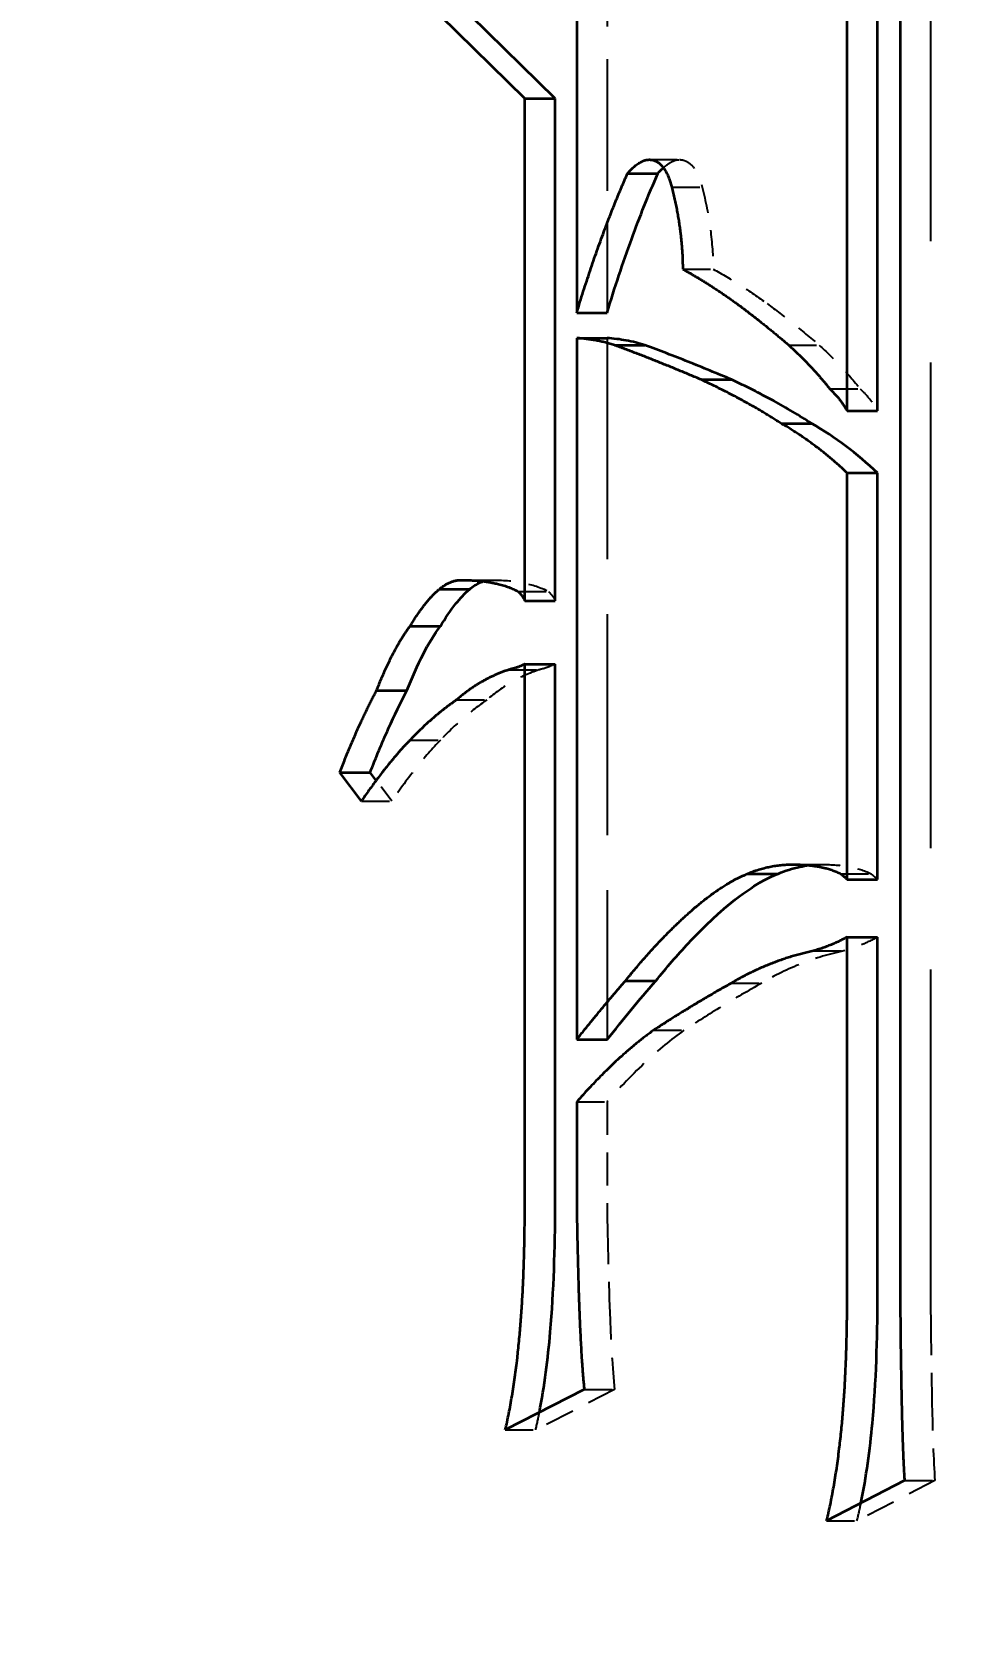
# Model space of a CAD drawing. Header units: millimetres. Extents: x 200 to 5740, y 200 to 4000.
# Drawn here: x 2720.31 to 2725.5, y 3605.1 to 3614.05 of the extents above; entities that cross this region are included whole.
import ezdxf

# ---------------------------------------------------------------- set-up
doc = ezdxf.new("R2010")
doc.units = ezdxf.units.MM
doc.header["$LTSCALE"] = 20
doc.linetypes.add('DASHED', pattern=[0.2067, 0.1654, -0.0413])
for name, color, linetype, lineweight in [('可見 (ISO)', 7, 'Continuous', 35), ('標註 (ISO)', 7, 'Continuous', 18), ('隱藏 (ISO)', 7, 'DASHED', 25)]:
    doc.layers.add(name, color=color, linetype=linetype, lineweight=lineweight)
doc.styles.add('註記文字 (JIS)', font='kaiu.ttf')
doc.dimstyles.new('預設 (JIS)', dxfattribs={"dimscale": 20, "dimtxt": 3, "dimasz": 3, "dimexe": 2, "dimexo": 1, "dimgap": 0.8, "dimtad": 1, "dimrnd": 1e-08, "dimdsep": 46, "dimtxsty": '註記文字 (JIS)', "dimblk": 'Filled-1', "dimcen": 0.09, "dimdle": 10, "dimclrd": 256, "dimclre": 256, "dimclrt": 256, "dimadec": 0, "dimazin": 2, "dimtfac": 0.833333, "dimtmove": 0, "dimatfit": 3, "dimfxl": 0, "dimtolj": 1, "dimtzin": 0, "dimlwd": -1, "dimlwe": -1, "dimarcsym": 0})

# ---------------------------------------------------------------- blocks, each defined once
blk = doc.blocks.new('Filled-1')
at = {"color": 0}
for p, q in [((0, 0), (-1, 0.16667)), ((-1, 0.16667), (-1, -0.16667)), ((-1, 0), (0, 0)), ((-1, -0.16667), (0, 0))]:
    blk.add_line(p, q, dxfattribs=at)
at = {"color": 0, "flags": 128}
blk.add_lwpolyline([(-1, -0.16667), (0, 0)], dxfattribs=at)
at = {"color": 0}
blk.add_solid([(-1, -0.16667), (0, 0), (-1, 0.16667), (-1, -0.16667)], dxfattribs=at)
blk = doc.blocks.new('*D59')
at = {"layer": 'Defpoints', "color": 0}
for p in [(2625.3563, 3688.2405), (2635.3563, 3688.2405), (2606.1371, 3668.2405)]:
    blk.add_point(p, dxfattribs=at)
at = {"layer": '標註 (ISO)'}
for p, q in [((2800.9475, 3830.133), (2635.3563, 3830.133)), ((2635.3563, 3830.133), (2635.3563, 3808.2405)), ((2635.3563, 3748.2405), (2635.3563, 3808.2405)), ((2635.3563, 3668.2405), (2635.3563, 3688.2405)), ((2626.1371, 3668.2405), (2675.3563, 3668.2405)), ((2635.3563, 3608.2405), (2635.3563, 3548.2405))]:
    blk.add_line(p, q, dxfattribs=at)
at = {"layer": '標註 (ISO)', "xscale": 60, "yscale": 60, "zscale": 60}
for p, rotation in [((2635.3563, 3688.2405), 270), ((2635.3563, 3668.2405), 90)]:
    blk.add_blockref('Filled-1', p, dxfattribs=dict(at, rotation=rotation))
at = {"layer": '標註 (ISO)', "insert": (2711.3563, 3910.1109), "char_height": 60, "attachment_point": 1, "style": '註記文字 (JIS)'}
blk.add_mtext('\\A1;20', dxfattribs=at)

msp = doc.modelspace()

# ---------------------------------------------------------------- linework, layer by layer
at = {"layer": '可見 (ISO)'}
for p, q in [((2725.2021, 3615.6076), (2725.2021, 3606.9269)), ((2723.3806, 3614.8232), (2723.3806, 3612.4699)), ((2724.9036, 3611.9188), (2724.9036, 3614.3953)), ((2725.0746, 3611.9188), (2725.0746, 3614.3953)), ((2723.0882, 3613.6757), (2722.613, 3614.1425)), ((2723.2592, 3613.6757), (2722.784, 3614.1425)), ((2723.0882, 3610.8491), (2723.0882, 3613.6757)), ((2723.0882, 3613.6757), (2723.2592, 3613.6757)), ((2723.2592, 3610.8491), (2723.2592, 3613.6757)), ((2723.6669, 3613.2543), (2723.838, 3613.2543)), ((2723.3806, 3612.4699), (2723.5516, 3612.4699)), ((2723.3806, 3612.3272), (2723.3806, 3608.3791)), ((2723.3806, 3612.3272), (2723.5516, 3612.3272)), ((2723.5938, 3612.2884), (2723.7648, 3612.2884)), ((2724.0812, 3612.0939), (2724.2522, 3612.0939)), ((2724.9036, 3611.9188), (2725.0746, 3611.9188)), ((2724.532, 3611.8475), (2724.703, 3611.8475)), ((2724.9036, 3611.5687), (2725.0746, 3611.5687)), ((2724.9036, 3609.2802), (2724.9036, 3611.5687)), ((2725.0746, 3609.2802), (2725.0746, 3611.5687)), ((2722.6069, 3610.914), (2722.7779, 3610.914)), ((2723.0882, 3610.8491), (2723.2592, 3610.8491)), ((2722.4424, 3610.7065), (2722.6135, 3610.7065)), ((2723.0882, 3610.4926), (2723.2592, 3610.4926)), ((2723.0882, 3607.4391), (2723.0882, 3610.4926)), ((2723.2592, 3607.4391), (2723.2592, 3610.4926)), ((2722.2536, 3610.3435), (2722.4246, 3610.3435)), ((2722.0465, 3609.8832), (2722.2175, 3609.8832)), ((2722.1683, 3609.7211), (2722.0465, 3609.8832)), ((2722.2515, 3609.8379), (2722.2175, 3609.8832)), ((2724.3432, 3609.3127), (2724.5142, 3609.3127)), ((2724.9036, 3609.2802), (2725.0746, 3609.2802)), ((2724.9036, 3608.9561), (2725.0746, 3608.9561)), ((2724.9036, 3606.9269), (2724.9036, 3608.9561)), ((2725.0746, 3606.9269), (2725.0746, 3608.9561)), ((2723.6548, 3608.7097), (2723.8258, 3608.7097)), ((2723.3806, 3608.3791), (2723.5516, 3608.3791)), ((2723.3806, 3608.029), (2723.3806, 3607.4391)), ((2723.4233, 3606.4083), (2722.9785, 3606.1814)), ((2725.2265, 3605.8961), (2724.7879, 3605.6692))]:
    msp.add_line(p, q, dxfattribs=at)
for points, degree in [([(2723.6669, 3613.2543), (2723.734, 3613.3321), (2723.7888, 3613.3321)], 2), ([(2723.7888, 3613.3321), (2723.8741, 3613.3321), (2723.9167, 3613.1765)], 2), ([(2723.838, 3613.2543), (2723.8475, 3613.2654), (2723.8578, 3613.2764), (2723.8687, 3613.2865)], 3), ([(2723.3806, 3612.4699), (2723.5146, 3612.9107), (2723.6669, 3613.2543)], 2), ([(2723.9167, 3613.1765), (2723.9776, 3612.9302), (2723.9776, 3612.7162)], 2), ([(2723.9776, 3612.7162), (2724.1299, 3612.6319), (2724.2822, 3612.5217)], 2), ([(2724.2822, 3612.5217), (2724.4224, 3612.418), (2724.5747, 3612.2884)], 2), ([(2723.5938, 3612.2884), (2723.4903, 3612.3208), (2723.3806, 3612.3272)], 2), ([(2724.0812, 3612.0939), (2723.8375, 3612.1976), (2723.5938, 3612.2884)], 2), ([(2724.5747, 3612.2884), (2724.7026, 3612.1717), (2724.8061, 3612.042)], 2), ([(2724.532, 3611.8475), (2724.331, 3611.9772), (2724.0812, 3612.0939)], 2), ([(2724.8061, 3612.042), (2724.8671, 3611.9837), (2724.9036, 3611.9188)], 2), ([(2724.9036, 3611.5687), (2724.733, 3611.7308), (2724.532, 3611.8475)], 2), ([(2722.6069, 3610.914), (2722.6679, 3610.9658), (2722.7288, 3610.9658)], 2), ([(2722.7288, 3610.9658), (2722.9298, 3610.9658), (2723.0516, 3610.901)], 2), ([(2722.4424, 3610.7065), (2722.5338, 3610.8556), (2722.6069, 3610.914)], 2), ([(2723.0516, 3610.901), (2723.0821, 3610.8686), (2723.0882, 3610.8491)], 2), ([(2722.2536, 3610.3435), (2722.345, 3610.5768), (2722.4424, 3610.7065)], 2), ([(2722.9968, 3610.4602), (2722.8384, 3610.4083), (2722.7044, 3610.2916)], 2), ([(2723.0882, 3610.4926), (2723.0516, 3610.4731), (2722.9968, 3610.4602)], 2), ([(2722.0465, 3609.8832), (2722.15, 3610.149), (2722.2536, 3610.3435)], 2), ([(2722.7044, 3610.2916), (2722.5643, 3610.1943), (2722.4424, 3610.0647)], 2), ([(2722.4424, 3610.0647), (2722.3145, 3609.935), (2722.1683, 3609.7211)], 2), ([(2724.3432, 3609.3127), (2724.465, 3609.3645), (2724.5929, 3609.3645)], 2), ([(2724.5929, 3609.3645), (2724.7635, 3609.3645), (2724.8671, 3609.3127)], 2), ([(2724.0203, 3609.0987), (2724.1969, 3609.2543), (2724.3432, 3609.3127)], 2), ([(2724.8671, 3609.3127), (2724.8975, 3609.2867), (2724.9036, 3609.2802)], 2), ([(2723.6548, 3608.7097), (2723.8436, 3608.9431), (2724.0203, 3609.0987)], 2), ([(2724.9036, 3608.9561), (2724.8244, 3608.9107), (2724.7148, 3608.8783)], 2), ([(2724.7148, 3608.8783), (2724.4711, 3608.8264), (2724.2518, 3608.6968)], 2), ([(2723.3806, 3608.3791), (2723.5146, 3608.5477), (2723.6548, 3608.7097)], 2), ([(2724.2518, 3608.6968), (2724.0203, 3608.5671), (2723.8131, 3608.431)], 2), ([(2723.8131, 3608.431), (2723.6121, 3608.2884), (2723.3806, 3608.029)], 2), ([(2722.9785, 3606.1814), (2723.0882, 3606.6546), (2723.0882, 3607.4391)], 2), ([(2723.3806, 3607.4391), (2723.3928, 3606.6806), (2723.4233, 3606.4083)], 2), ([(2724.7879, 3605.6692), (2724.9036, 3606.1425), (2724.9036, 3606.9269)], 2), ([(2725.2021, 3606.9269), (2725.2082, 3606.1619), (2725.2265, 3605.8961)], 2)]:
    msp.add_open_spline(points, degree=degree, dxfattribs=at)
for points, knots in [([(2723.5516, 3612.4699), (2723.5941, 3612.6097), (2723.6402, 3612.7494), (2723.7355, 3613.0104), (2723.7846, 3613.134), (2723.838, 3613.2543)], [-0.08398732, -0.08398732, -0.08398732, -0.08398732, -0.03990458, -0.03990458, 0, 0, 0, 0]), ([(2723.7648, 3612.2884), (2723.7303, 3612.2992), (2723.6953, 3612.3078), (2723.624, 3612.3208), (2723.5879, 3612.3251), (2723.5516, 3612.3272)], [-0.02309747, -0.02309747, -0.02309747, -0.02309747, -0.0115982, -0.0115982, 0, 0, 0, 0]), ([(2724.2522, 3612.0939), (2724.1713, 3612.1283), (2724.0901, 3612.1618), (2723.9276, 3612.2266), (2723.8464, 3612.258), (2723.7648, 3612.2884)], [-0.05539611, -0.05539611, -0.05539611, -0.05539611, -0.0275843, -0.0275843, 0, 0, 0, 0]), ([(2724.703, 3611.8475), (2724.6335, 3611.8923), (2724.5621, 3611.9344), (2724.4119, 3612.0165), (2724.3324, 3612.0564), (2724.2522, 3612.0939)], [-0.05389193, -0.05389193, -0.05389193, -0.05389193, -0.02794866, -0.02794866, 0, 0, 0, 0]), ([(2725.0746, 3611.5687), (2725.0179, 3611.6226), (2724.9586, 3611.6729), (2724.8343, 3611.7661), (2724.7698, 3611.8088), (2724.703, 3611.8475)], [-0.04854357, -0.04854357, -0.04854357, -0.04854357, -0.02428034, -0.02428034, 0, 0, 0, 0]), ([(2722.7779, 3610.914), (2722.7969, 3610.9301), (2722.8178, 3610.9442), (2722.845, 3610.9554), (2722.8496, 3610.9571), (2722.8543, 3610.9586)], [-0.014289078, -0.014289078, -0.014289078, -0.014289078, -0.006532202, -0.006532202, -0.004970679, -0.004970679, -0.004970679, -0.004970679]), ([(2722.6135, 3610.7065), (2722.6397, 3610.7493), (2722.6693, 3610.7938), (2722.7229, 3610.8615), (2722.7497, 3610.8914), (2722.7779, 3610.914)], [-0.02665011, -0.02665011, -0.02665011, -0.02665011, -0.01126123, -0.01126123, 0, 0, 0, 0]), ([(2722.4246, 3610.3435), (2722.452, 3610.4134), (2722.483, 3610.4846), (2722.5454, 3610.6045), (2722.5775, 3610.6586), (2722.6135, 3610.7065)], [-0.04115747, -0.04115747, -0.04115747, -0.04115747, -0.01839419, -0.01839419, 0, 0, 0, 0]), ([(2722.2175, 3609.8832), (2722.2499, 3609.9664), (2722.2845, 3610.0499), (2722.3532, 3610.2027), (2722.3878, 3610.2744), (2722.4246, 3610.3435)], [-0.05083751, -0.05083751, -0.05083751, -0.05083751, -0.02380684, -0.02380684, 0, 0, 0, 0]), ([(2724.5142, 3609.3127), (2724.5541, 3609.3297), (2724.5953, 3609.3428), (2724.6544, 3609.3551), (2724.6714, 3609.3579), (2724.6884, 3609.3599)], [-0.02732606, -0.02732606, -0.02732606, -0.02732606, -0.01357738, -0.01357738, -0.0080809, -0.0080809, -0.0080809, -0.0080809]), ([(2724.1913, 3609.0987), (2724.2445, 3609.1456), (2724.3016, 3609.1911), (2724.4087, 3609.2621), (2724.4608, 3609.2914), (2724.5142, 3609.3127)], [-0.04030547, -0.04030547, -0.04030547, -0.04030547, -0.01820883, -0.01820883, 0, 0, 0, 0]), ([(2723.8258, 3608.7097), (2723.8851, 3608.7831), (2723.9473, 3608.8552), (2724.0688, 3608.9846), (2724.1289, 3609.0438), (2724.1913, 3609.0987)], [-0.05488127, -0.05488127, -0.05488127, -0.05488127, -0.02583987, -0.02583987, 0, 0, 0, 0]), ([(2723.5516, 3608.3791), (2723.5963, 3608.4353), (2723.6414, 3608.4909), (2723.7328, 3608.6011), (2723.779, 3608.6557), (2723.8258, 3608.7097)], [-0.04409854, -0.04409854, -0.04409854, -0.04409854, -0.02203498, -0.02203498, 0, 0, 0, 0]), ([(2723.1704, 3606.2793), (2723.1995, 3606.4281), (2723.2188, 3606.5838), (2723.252, 3606.9641), (2723.2592, 3607.2067), (2723.2592, 3607.4391)], [-0.1144773, -0.1144773, -0.1144773, -0.1144773, -0.0697232, -0.0697232, 0, 0, 0, 0]), ([(2724.9814, 3605.7693), (2725.0118, 3605.9174), (2725.0321, 3606.0721), (2725.067, 3606.4519), (2725.0746, 3606.6944), (2725.0746, 3606.9269)], [-0.114365, -0.114365, -0.114365, -0.114365, -0.0697432, -0.0697432, 0, 0, 0, 0])]:
    msp.add_open_spline(points, degree=3, knots=knots, dxfattribs=at)
at = {"layer": '隱藏 (ISO)', "ltscale": 0.826606}
msp.add_line((2725.3731, 3615.6076), (2725.3731, 3606.9269), dxfattribs=at)
at = {"layer": '隱藏 (ISO)', "ltscale": 0.224018}
msp.add_line((2723.5516, 3614.8232), (2723.5516, 3612.4699), dxfattribs=at)
at = {"layer": '隱藏 (ISO)', "ltscale": 0.047517}
for p, q in [((2723.7888, 3613.3321), (2723.9598, 3613.3321)), ((2723.9167, 3613.1765), (2724.0877, 3613.1765)), ((2723.9776, 3612.7162), (2724.1486, 3612.7162)), ((2724.5747, 3612.2884), (2724.7457, 3612.2884)), ((2724.8061, 3612.042), (2724.9772, 3612.042)), ((2722.7288, 3610.9658), (2722.8998, 3610.9658)), ((2723.0516, 3610.901), (2723.2227, 3610.901)), ((2722.9968, 3610.4602), (2723.1678, 3610.4602)), ((2722.7044, 3610.2916), (2722.8754, 3610.2916)), ((2722.4424, 3610.0647), (2722.6135, 3610.0647)), ((2722.1683, 3609.7211), (2722.3393, 3609.7211)), ((2724.5929, 3609.3645), (2724.7639, 3609.3645)), ((2724.8671, 3609.3127), (2725.0381, 3609.3127)), ((2724.7148, 3608.8783), (2724.8858, 3608.8783)), ((2724.2518, 3608.6968), (2724.4228, 3608.6968)), ((2723.8131, 3608.431), (2723.9842, 3608.431)), ((2723.3806, 3608.029), (2723.5516, 3608.029)), ((2723.4233, 3606.4083), (2723.5943, 3606.4083)), ((2722.9785, 3606.1814), (2723.1496, 3606.1814)), ((2725.2265, 3605.8961), (2725.3975, 3605.8961)), ((2724.7879, 3605.6692), (2724.9589, 3605.6692))]:
    msp.add_line(p, q, dxfattribs=at)
at = {"layer": '隱藏 (ISO)', "ltscale": 0.3759}
msp.add_line((2723.5516, 3612.3272), (2723.5516, 3608.3791), dxfattribs=at)
at = {"layer": '隱藏 (ISO)', "ltscale": 0.014152}
msp.add_line((2722.3393, 3609.7211), (2722.2515, 3609.8379), dxfattribs=at)
at = {"layer": '隱藏 (ISO)', "ltscale": 0.056084}
msp.add_line((2723.5516, 3608.029), (2723.5516, 3607.4391), dxfattribs=at)
at = {"layer": '隱藏 (ISO)', "ltscale": 0.049883}
msp.add_line((2723.5943, 3606.4083), (2723.1496, 3606.1814), dxfattribs=at)
at = {"layer": '隱藏 (ISO)', "ltscale": 0.049327}
msp.add_line((2725.3975, 3605.8961), (2724.9589, 3605.6692), dxfattribs=at)
at = {"layer": '隱藏 (ISO)', "ltscale": 0.010326}
msp.add_open_spline([(2723.8687, 3613.2865), (2723.8736, 3613.2911), (2723.8787, 3613.2955), (2723.8969, 3613.3101), (2723.9114, 3613.3195), (2723.9374, 3613.3296), (2723.9485, 3613.3321), (2723.9598, 3613.3321)], degree=3, knots=[-0.01089915, -0.01089915, -0.01089915, -0.01089915, -0.0088306, -0.0088306, -0.00361864, -0.00361864, 0, 0, 0, 0], dxfattribs=at)
at = {"layer": '隱藏 (ISO)', "ltscale": 0.02105}
msp.add_open_spline([(2723.9598, 3613.3321), (2723.9677, 3613.3321), (2723.9755, 3613.3311), (2723.9907, 3613.3269), (2723.9979, 3613.3237), (2724.0186, 3613.3112), (2724.0303, 3613.2993), (2724.0605, 3613.258), (2724.0759, 3613.2195), (2724.0877, 3613.1765)], degree=3, knots=[-0.02620465, -0.02620465, -0.02620465, -0.02620465, -0.02301831, -0.02301831, -0.01985308, -0.01985308, -0.01342959, -0.01342959, 0, 0, 0, 0], dxfattribs=at)
at = {"layer": '隱藏 (ISO)', "ltscale": 0.04429}
msp.add_open_spline([(2724.0877, 3613.1765), (2724.1071, 3613.0982), (2724.1228, 3613.0185), (2724.1431, 3612.8648), (2724.1486, 3612.7905), (2724.1486, 3612.7162)], degree=3, knots=[-0.04656609, -0.04656609, -0.04656609, -0.04656609, -0.02227034, -0.02227034, 0, 0, 0, 0], dxfattribs=at)
at = {"layer": '隱藏 (ISO)', "ltscale": 0.035921}
msp.add_open_spline([(2724.1486, 3612.7162), (2724.2003, 3612.6877), (2724.251, 3612.6573), (2724.3526, 3612.5925), (2724.4034, 3612.5578), (2724.4532, 3612.5217)], degree=3, knots=[-0.03781982, -0.03781982, -0.03781982, -0.03781982, -0.01924232, -0.01924232, 0, 0, 0, 0], dxfattribs=at)
at = {"layer": '隱藏 (ISO)', "ltscale": 0.036951}
msp.add_open_spline([(2724.4532, 3612.5217), (2724.5015, 3612.486), (2724.5494, 3612.4491), (2724.6467, 3612.3714), (2724.6966, 3612.3302), (2724.7457, 3612.2884)], degree=3, knots=[-0.03885357, -0.03885357, -0.03885357, -0.03885357, -0.02007542, -0.02007542, 0, 0, 0, 0], dxfattribs=at)
at = {"layer": '隱藏 (ISO)', "ltscale": 0.033114}
msp.add_open_spline([(2724.7457, 3612.2884), (2724.7877, 3612.25), (2724.8284, 3612.2101), (2724.9056, 3612.1278), (2724.9422, 3612.0857), (2724.9772, 3612.042)], degree=3, knots=[-0.03488634, -0.03488634, -0.03488634, -0.03488634, -0.0172155, -0.0172155, 0, 0, 0, 0], dxfattribs=at)
at = {"layer": '隱藏 (ISO)', "ltscale": 0.015293}
msp.add_open_spline([(2724.9772, 3612.042), (2724.9966, 3612.0233), (2725.0151, 3612.0034), (2725.0477, 3611.9622), (2725.0621, 3611.9411), (2725.0746, 3611.9188)], degree=3, knots=[-0.01616684, -0.01616684, -0.01616684, -0.01616684, -0.00779644, -0.00779644, 0, 0, 0, 0], dxfattribs=at)
at = {"layer": '隱藏 (ISO)', "ltscale": 0.00458}
msp.add_open_spline([(2722.8543, 3610.9586), (2722.869, 3610.9633), (2722.8842, 3610.9658), (2722.8998, 3610.9658)], degree=3, dxfattribs=at)
at = {"layer": '隱藏 (ISO)', "ltscale": 0.03349}
msp.add_open_spline([(2722.8998, 3610.9658), (2722.9599, 3610.9658), (2723.0219, 3610.9615), (2723.1297, 3610.9398), (2723.1783, 3610.9246), (2723.2227, 3610.901)], degree=3, knots=[-0.03502585, -0.03502585, -0.03502585, -0.03502585, -0.01581808, -0.01581808, 0, 0, 0, 0], dxfattribs=at)
at = {"layer": '隱藏 (ISO)', "ltscale": 0.006119}
msp.add_open_spline([(2723.2227, 3610.901), (2723.2322, 3610.8908), (2723.2431, 3610.8782), (2723.2543, 3610.8607), (2723.2574, 3610.8548), (2723.2592, 3610.8491)], degree=3, knots=[-0.005651012, -0.005651012, -0.005651012, -0.005651012, -0.001788821, -0.001788821, 0, 0, 0, 0], dxfattribs=at)
at = {"layer": '隱藏 (ISO)', "ltscale": 0.033818}
msp.add_open_spline([(2723.1678, 3610.4602), (2723.1149, 3610.4428), (2723.0642, 3610.4201), (2722.9658, 3610.3634), (2722.9192, 3610.3297), (2722.8754, 3610.2916)], degree=3, knots=[-0.03571741, -0.03571741, -0.03571741, -0.03571741, -0.01805223, -0.01805223, 0, 0, 0, 0], dxfattribs=at)
at = {"layer": '隱藏 (ISO)', "ltscale": 0.009686}
msp.add_open_spline([(2723.2592, 3610.4926), (2723.246, 3610.4856), (2723.232, 3610.4797), (2723.2017, 3610.4689), (2723.1847, 3610.4641), (2723.1678, 3610.4602)], degree=3, knots=[-0.01020355, -0.01020355, -0.01020355, -0.01020355, -0.00550904, -0.00550904, 0, 0, 0, 0], dxfattribs=at)
at = {"layer": '隱藏 (ISO)', "ltscale": 0.034193}
msp.add_open_spline([(2722.8754, 3610.2916), (2722.8285, 3610.259), (2722.7833, 3610.2239), (2722.6958, 3610.148), (2722.6537, 3610.1075), (2722.6135, 3610.0647)], degree=3, knots=[-0.03603835, -0.03603835, -0.03603835, -0.03603835, -0.01815203, -0.01815203, 0, 0, 0, 0], dxfattribs=at)
at = {"layer": '隱藏 (ISO)', "ltscale": 0.042883}
msp.add_open_spline([(2722.6135, 3610.0647), (2722.567, 3610.0177), (2722.5224, 3609.9659), (2722.4317, 3609.8522), (2722.3841, 3609.7866), (2722.3393, 3609.7211)], degree=3, knots=[-0.0447361, -0.0447361, -0.0447361, -0.0447361, -0.02429337, -0.02429337, 0, 0, 0, 0], dxfattribs=at)
at = {"layer": '隱藏 (ISO)', "ltscale": 0.00757}
msp.add_open_spline([(2724.6884, 3609.3599), (2724.7135, 3609.363), (2724.7386, 3609.3645), (2724.7639, 3609.3645)], degree=3, dxfattribs=at)
at = {"layer": '隱藏 (ISO)', "ltscale": 0.028339}
msp.add_open_spline([(2724.7639, 3609.3645), (2724.8149, 3609.3645), (2724.8676, 3609.3611), (2724.9589, 3609.3438), (2725.0003, 3609.3316), (2725.0381, 3609.3127)], degree=3, knots=[-0.02962685, -0.02962685, -0.02962685, -0.02962685, -0.01333976, -0.01333976, 0, 0, 0, 0], dxfattribs=at)
at = {"layer": '隱藏 (ISO)', "ltscale": 0.004723}
msp.add_open_spline([(2725.0381, 3609.3127), (2725.0456, 3609.3063), (2725.055, 3609.2982), (2725.0667, 3609.2878), (2725.0721, 3609.283), (2725.0746, 3609.2802)], degree=3, knots=[-0.00320418, -0.00320418, -0.00320418, -0.00320418, -0.001161499, -0.001161499, 0, 0, 0, 0], dxfattribs=at)
at = {"layer": '隱藏 (ISO)', "ltscale": 0.020465}
msp.add_open_spline([(2725.0746, 3608.9561), (2725.0467, 3608.9401), (2725.0174, 3608.9261), (2724.9545, 3608.9002), (2724.9202, 3608.8885), (2724.8858, 3608.8783)], degree=3, knots=[-0.02151999, -0.02151999, -0.02151999, -0.02151999, -0.01139334, -0.01139334, 0, 0, 0, 0], dxfattribs=at)
at = {"layer": '隱藏 (ISO)', "ltscale": 0.050108}
msp.add_open_spline([(2724.8858, 3608.8783), (2724.8048, 3608.8611), (2724.7256, 3608.8374), (2724.5704, 3608.7765), (2724.4953, 3608.7396), (2724.4228, 3608.6968)], degree=3, knots=[-0.05282331, -0.05282331, -0.05282331, -0.05282331, -0.02647398, -0.02647398, 0, 0, 0, 0], dxfattribs=at)
at = {"layer": '隱藏 (ISO)', "ltscale": 0.051065}
msp.add_open_spline([(2724.4228, 3608.6968), (2724.347, 3608.6543), (2724.2718, 3608.6106), (2724.1256, 3608.522), (2724.0544, 3608.4772), (2723.9842, 3608.431)], degree=3, knots=[-0.05370932, -0.05370932, -0.05370932, -0.05370932, -0.02637189, -0.02637189, 0, 0, 0, 0], dxfattribs=at)
at = {"layer": '隱藏 (ISO)', "ltscale": 0.058214}
msp.add_open_spline([(2723.9842, 3608.431), (2723.9115, 3608.3794), (2723.8412, 3608.3203), (2723.6979, 3608.187), (2723.6226, 3608.1085), (2723.5516, 3608.029)], degree=3, knots=[-0.06075137, -0.06075137, -0.06075137, -0.06075137, -0.03289711, -0.03289711, 0, 0, 0, 0], dxfattribs=at)
at = {"layer": '隱藏 (ISO)', "ltscale": 0.098192}
msp.add_open_spline([(2723.5516, 3607.4391), (2723.5549, 3607.2371), (2723.56, 3607.005), (2723.5731, 3606.6883), (2723.5813, 3606.5245), (2723.5943, 3606.4083)], degree=3, knots=[-0.09768318, -0.09768318, -0.09768318, -0.09768318, -0.03511111, -0.03511111, 0, 0, 0, 0], dxfattribs=at)
at = {"layer": '隱藏 (ISO)', "ltscale": 0.09811}
msp.add_open_spline([(2725.3731, 3606.9269), (2725.3748, 3606.7245), (2725.3775, 3606.4903), (2725.3849, 3606.1756), (2725.3896, 3606.0105), (2725.3975, 3605.8961)], degree=3, knots=[-0.09741522, -0.09741522, -0.09741522, -0.09741522, -0.03440164, -0.03440164, 0, 0, 0, 0], dxfattribs=at)
at = {"layer": '隱藏 (ISO)', "ltscale": 0.00946}
msp.add_open_spline([(2723.1496, 3606.1814), (2723.157, 3606.2136), (2723.164, 3606.2463), (2723.1704, 3606.2793)], degree=3, dxfattribs=at)
at = {"layer": '隱藏 (ISO)', "ltscale": 0.009701}
msp.add_open_spline([(2724.9589, 3605.6692), (2724.9669, 3605.7021), (2724.9744, 3605.7356), (2724.9814, 3605.7693)], degree=3, dxfattribs=at)

# ---------------------------------------------------------------- dimensions: what is measured, and where the dimension line sits
at = {"layer": '標註 (ISO)'}
dim = msp.add_linear_dim(base=(2635.3563, 3688.2405), p1=(2606.1371, 3668.2405), p2=(2625.3563, 3688.2405), angle=90, dimstyle='預設 (JIS)', override={"dimgap": 0.8, "dimtih": 1, "dimtoh": 1, "dimdec": 2, "dimse2": 1, "dimtol": 0, "dimlim": 0, "dimtp": 0, "dimtm": 0, "dimtdec": 2, "dimtofl": 1, "dimtmove": 1, "dimatfit": 1}, dxfattribs=at)
dim.commit()
dim.dimension.update_dxf_attribs({"geometry": '*D59', "text_midpoint": (2638.0074, 3830.133), "dimtype": 160})

doc.saveas('drawing.dxf')
